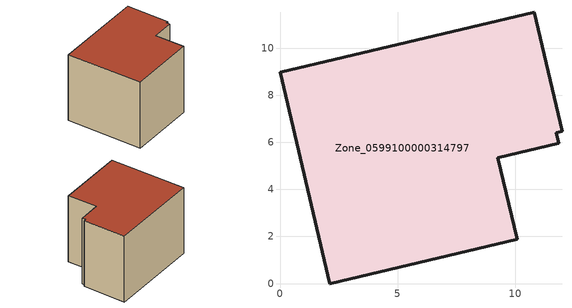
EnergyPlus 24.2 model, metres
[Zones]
Zone_0599100000314797
 floor ground (C_G): 11.73,6.4 11.85,5.97 9.25,5.35 10.08,1.87 2.12,0 0,8.97 10.8,11.52 11.98,6.47 z0
 wall outside (C_F): 0,8.97 2.12,0 10.08,1.87 9.25,5.35 11.85,5.97 11.73,6.4 11.98,6.47 10.8,11.52 0,8.97 z0:8.47
 roof outside (C_R): 11.98,6.47 10.8,11.52 0,8.97 2.12,0 10.08,1.87 9.25,5.35 11.85,5.97 11.73,6.4 z8.47
[BUILDING]
Pand.0599100000314797: North Axis=0; Terrain=City; Loads Convergence Tolerance Value=0.04; Temperature Convergence Tolerance Value=0.4; Solar Distribution=FullExterior; Maximum Number of Warmup Days=25; Minimum Number of Warmup Days=1
[Site:Location]
Rotterdam.The.Hague.AP_ZH_NLD Design_Conditions: Latitude=51.96; Longitude=4.45; Time Zone=1; Elevation=-4.5
[SITE:GROUNDTEMPERATURE:BUILDINGSURFACE]
18, 18, 18, 18, 18, 18, 18, 18, 18, 18, 18, 18
[MATERIAL] Thermal Absorptance=0.9; Solar Absorptance=0.7; Visible Absorptance=0.7
Name | Roughness | Thickness | Conductivity | Density | Specific Heat
G.TC.1992-2005 | MediumSmooth | 0.15 | 0.06 | 540 | 1210
F.TC.1992-2005 | Rough | 0.3 | 0.12 | 1920 | 840
R.TC.1992-2005 | MediumRough | 0.2 | 0.08 | 1500 | 1000
[CONSTRUCTION]
C_G: G.TC.1992-2005
C_F: F.TC.1992-2005
C_R: R.TC.1992-2005
[ZONE]
Zone_0599100000314797: Type=1; Multiplier=1; Ceiling Height=Autocalculate; Volume=Autocalculate; Floor Area=autocalculate; Part of Total Floor Area=Yes
[ZONEINFILTRATION:DESIGNFLOWRATE]
Infil_Zone_0599100000314797: Zone or ZoneList or Space or SpaceList=Zone_0599100000314797; Schedule=AlwaysOn; Design Flow Rate Calculation Method=Flow/Area; Flow Rate per Floor Area=0.0015; Constant Term Coefficient=1; Temperature Term Coefficient=0; Velocity Term Coefficient=0; Velocity Squared Term Coefficient=0
[HVACTEMPLATE:ZONE:IDEALLOADSAIRSYSTEM]
Zone_0599100000314797: Maximum Heating Supply Air Temperature=50; Minimum Cooling Supply Air Temperature=13; Maximum Heating Supply Air Humidity Ratio=0.0156; Minimum Cooling Supply Air Humidity Ratio=0.0077; Heating Limit=NoLimit; Cooling Limit=NoLimit; Dehumidification Control Type=ConstantSensibleHeatRatio; Cooling Sensible Heat Ratio=0.7; Dehumidification Setpoint=60; Humidification Control Type=None; Humidification Setpoint=30; Outdoor Air Method=None; Outdoor Air Flow Rate per Person=0.00944; Outdoor Air Flow Rate per Zone Floor Area=0; Outdoor Air Flow Rate per Zone=0; Demand Controlled Ventilation Type=None; Outdoor Air Economizer Type=NoEconomizer; Heat Recovery Type=None; Sensible Heat Recovery Effectiveness=0.7; Latent Heat Recovery Effectiveness=0.65
[ZONECONTROL:THERMOSTAT]
ThermostatControl_Zone_0599100000314797: Zone or ZoneList=Zone_0599100000314797; Control Type Schedule=DualSetpointControlType; Control 1=Thermostat_Zone_0599100000314797; Temperature Difference Between Cutout And Setpoint=0
[THERMOSTATSETPOINT:DUALSETPOINT]
Thermostat_Zone_0599100000314797: Heating Setpoint Temperature Schedule=HeatingSetpoint_Zone_0599100000314797; Cooling Setpoint Temperature Schedule=CoolingSetpoint_Zone_0599100000314797
[SCHEDULE:COMPACT]
HeatingSetpoint_Zone_0599100000314797: Through: 12/31, For: AllDays, Until: 24:00, 21
CoolingSetpoint_Zone_0599100000314797: Through: 12/31, For: AllDays, Until: 24:00, 24
DualSetpointControlType: Through: 12/31, For: AllDays, Until: 24:00, 4
AlwaysOn: Through: 12/31, For: AllDays, Until: 24:00, 1
